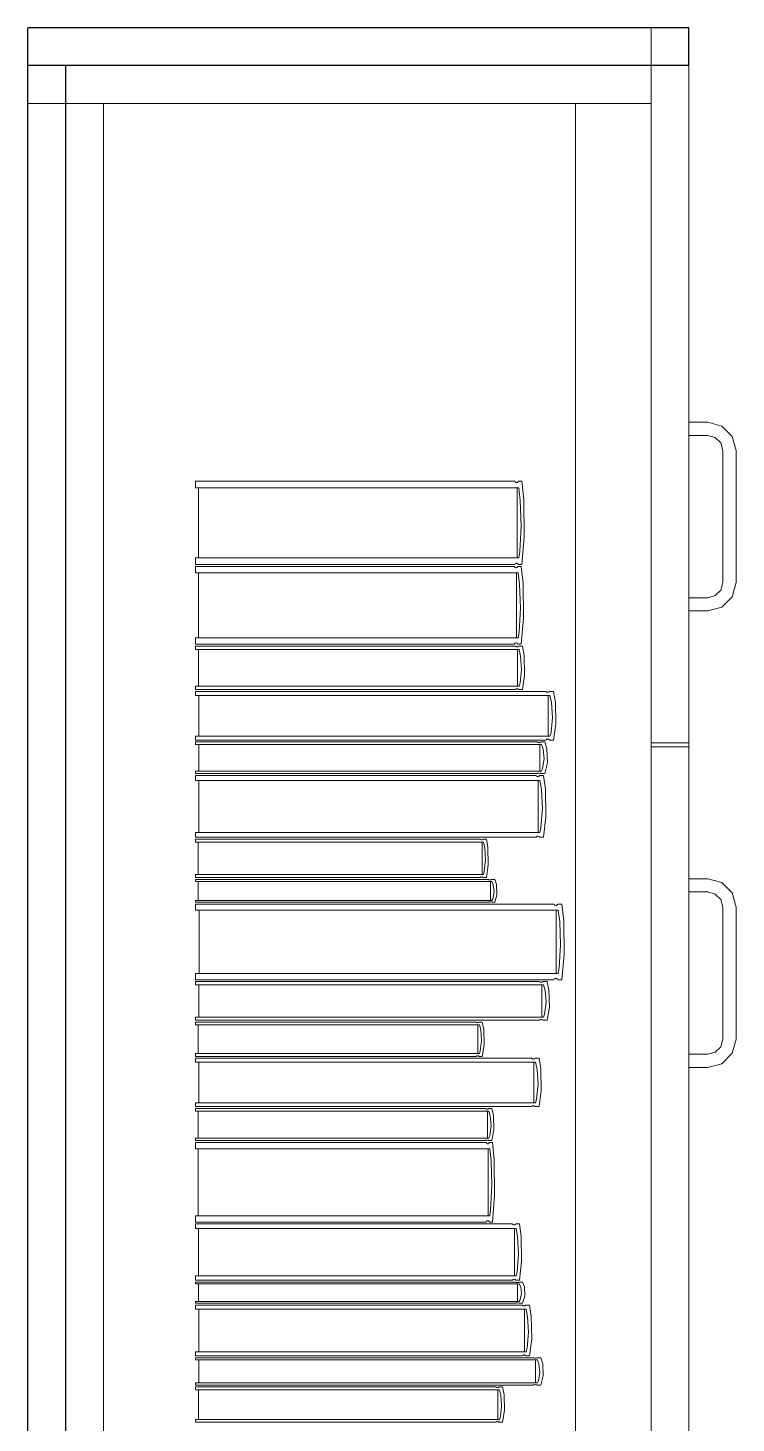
# Model space of a CAD drawing. Header units: inches. Extents: x -38 to 5698, y -33 to 92.
# Drawn here: x 105.671 to 106.046, y 35.761 to 36.5 of the extents above; entities that cross this region are included whole.
import ezdxf

# ---------------------------------------------------------------- set-up
doc = ezdxf.new("R2010")
doc.units = ezdxf.units.IN
doc.header["$MEASUREMENT"] = 0
doc.set_wipeout_variables(frame=1)
doc.linetypes.add('Wipeout_Contour', pattern=[1, 0, -1])
doc.layers.add('Interior - Mobiliario', color=7, linetype='Continuous')

msp = doc.modelspace()

# ---------------------------------------------------------------- linework, layer by layer
at = {"layer": 'Interior - Mobiliario', "color": 175, "linetype": 'Continuous', "lineweight": 13}
for p, q in [((105.69118, 36.48), (106.00118, 36.48)), ((105.69118, 35.02), (105.69118, 36.48)), ((106.00118, 36.48), (106.00118, 35.02)), ((105.71118, 36.46), (105.96118, 36.46)), ((105.71118, 36.46), (105.71118, 35.04)), ((105.96118, 36.46), (106.00118, 36.46)), ((105.96118, 35.04), (105.96118, 36.46)), ((106.00118, 36.46), (106.00118, 35.04)), ((106.03118, 36.291), (106.02118, 36.291)), ((106.02118, 36.291), (106.02118, 36.284)), ((106.03868, 36.28899), (106.03118, 36.291)), ((106.04417, 36.2835), (106.03868, 36.28899)), ((106.02118, 36.284), (106.03118, 36.284)), ((106.03118, 36.284), (106.03518, 36.28293)), ((106.03518, 36.28293), (106.03811, 36.28)), ((106.03811, 36.28), (106.03918, 36.276)), ((106.04618, 36.276), (106.04417, 36.2835)), ((106.03918, 36.276), (106.03918, 36.206)), ((106.04618, 36.206), (106.04618, 36.276)), ((105.75984, 36.25619), (105.75984, 36.25973)), ((105.75984, 36.25973), (105.92901, 36.25973)), ((105.92901, 36.25973), (105.92915, 36.25949)), ((105.92915, 36.25949), (105.92937, 36.25924)), ((105.92937, 36.25924), (105.92961, 36.25907)), ((105.92961, 36.25907), (105.92987, 36.25899)), ((105.92987, 36.25899), (105.93012, 36.259)), ((105.93012, 36.259), (105.93037, 36.2591)), ((105.93037, 36.2591), (105.93061, 36.25929)), ((105.93061, 36.25929), (105.93083, 36.25955)), ((105.93083, 36.25955), (105.93092, 36.25973)), ((105.93092, 36.25973), (105.9328, 36.25973)), ((105.9328, 36.25973), (105.93375, 36.25004)), ((105.93107, 36.25619), (105.75984, 36.25619)), ((105.76157, 36.21908), (105.76157, 36.25619)), ((105.93021, 36.25619), (105.93021, 36.21908)), ((105.93187, 36.24957), (105.93107, 36.25619)), ((105.93231, 36.23597), (105.93187, 36.24957)), ((105.93375, 36.25004), (105.93397, 36.23028)), ((105.93159, 36.22243), (105.93231, 36.23597)), ((105.93397, 36.23028), (105.9328, 36.21554)), ((105.93107, 36.21908), (105.93159, 36.22243)), ((105.75984, 36.21554), (105.75984, 36.21908)), ((105.75984, 36.21908), (105.93107, 36.21908)), ((105.92901, 36.21554), (105.75984, 36.21554)), ((105.75984, 36.21125), (105.75984, 36.21454)), ((105.75984, 36.21454), (105.92867, 36.21454)), ((105.92867, 36.21454), (105.92881, 36.21432)), ((105.92881, 36.21432), (105.92903, 36.21409)), ((105.9291, 36.21571), (105.92901, 36.21554)), ((105.92903, 36.21409), (105.92927, 36.21393)), ((105.92932, 36.21598), (105.9291, 36.21571)), ((105.92927, 36.21393), (105.92952, 36.21385)), ((105.92956, 36.21617), (105.92932, 36.21598)), ((105.92952, 36.21385), (105.92978, 36.21386)), ((105.92981, 36.21627), (105.92956, 36.21617)), ((105.92978, 36.21386), (105.93003, 36.21396)), ((105.93006, 36.21628), (105.92981, 36.21627)), ((105.93003, 36.21396), (105.93027, 36.21413)), ((105.93032, 36.2162), (105.93006, 36.21628)), ((105.93027, 36.21413), (105.93048, 36.21438)), ((105.93056, 36.21603), (105.93032, 36.2162)), ((105.93048, 36.21438), (105.93058, 36.21454)), ((105.93078, 36.21578), (105.93056, 36.21603)), ((105.93058, 36.21454), (105.93246, 36.21454)), ((105.93092, 36.21554), (105.93078, 36.21578)), ((105.9328, 36.21554), (105.93092, 36.21554)), ((105.93246, 36.21454), (105.9334, 36.20551)), ((105.93073, 36.21125), (105.75984, 36.21125)), ((105.76156, 36.17668), (105.76156, 36.21125)), ((105.92987, 36.21125), (105.92987, 36.17668)), ((105.93152, 36.20509), (105.93073, 36.21125)), ((106.03918, 36.206), (106.03811, 36.202)), ((106.04417, 36.1985), (106.04618, 36.206)), ((105.93196, 36.19242), (105.93152, 36.20509)), ((105.9334, 36.20551), (105.93362, 36.18711)), ((106.03518, 36.19907), (106.03118, 36.198)), ((106.03811, 36.202), (106.03518, 36.19907)), ((105.93124, 36.1798), (105.93196, 36.19242)), ((106.03118, 36.198), (106.02118, 36.198)), ((106.02118, 36.198), (106.02118, 36.191)), ((106.03118, 36.191), (106.03868, 36.19301)), ((106.03868, 36.19301), (106.04417, 36.1985)), ((105.93362, 36.18711), (105.93246, 36.17338)), ((106.02118, 36.191), (106.03118, 36.191)), ((105.75984, 36.17338), (105.75984, 36.17668)), ((105.75984, 36.17668), (105.93073, 36.17668)), ((105.93073, 36.17668), (105.93124, 36.1798)), ((105.92867, 36.17338), (105.75984, 36.17338)), ((105.75984, 36.17054), (105.75984, 36.17238)), ((105.75984, 36.17238), (105.92924, 36.17238)), ((105.93131, 36.17054), (105.75984, 36.17054)), ((105.76157, 36.15114), (105.76157, 36.17054)), ((105.92876, 36.17354), (105.92867, 36.17338)), ((105.92898, 36.17379), (105.92876, 36.17354)), ((105.92922, 36.17397), (105.92898, 36.17379)), ((105.92947, 36.17406), (105.92922, 36.17397)), ((105.92924, 36.17238), (105.92939, 36.17226)), ((105.92939, 36.17226), (105.92961, 36.17213)), ((105.92972, 36.17407), (105.92947, 36.17406)), ((105.92961, 36.17213), (105.92985, 36.17204)), ((105.92997, 36.174), (105.92972, 36.17407)), ((105.92985, 36.17204), (105.9301, 36.172)), ((105.93022, 36.17384), (105.92997, 36.174)), ((105.9301, 36.172), (105.93036, 36.172)), ((105.93044, 36.1736), (105.93022, 36.17384)), ((105.93036, 36.172), (105.93061, 36.17206)), ((105.93058, 36.17338), (105.93044, 36.1736)), ((105.93045, 36.17054), (105.93045, 36.15114)), ((105.93246, 36.17338), (105.93058, 36.17338)), ((105.93061, 36.17206), (105.93085, 36.17215)), ((105.93085, 36.17215), (105.93107, 36.17229)), ((105.93107, 36.17229), (105.93116, 36.17238)), ((105.93116, 36.17238), (105.93304, 36.17238)), ((105.93211, 36.16708), (105.93131, 36.17054)), ((105.93304, 36.17238), (105.93399, 36.16732)), ((105.93255, 36.15997), (105.93211, 36.16708)), ((105.93399, 36.16732), (105.93421, 36.15699)), ((105.93183, 36.15289), (105.93255, 36.15997)), ((105.93421, 36.15699), (105.93304, 36.14929)), ((105.75984, 36.14929), (105.75984, 36.15114)), ((105.75984, 36.15114), (105.93131, 36.15114)), ((105.92924, 36.14929), (105.75984, 36.14929)), ((105.75984, 36.14623), (105.75984, 36.14829)), ((105.75984, 36.14829), (105.94537, 36.14829)), ((105.92934, 36.14938), (105.92924, 36.14929)), ((105.92956, 36.14952), (105.92934, 36.14938)), ((105.9298, 36.14962), (105.92956, 36.14952)), ((105.93005, 36.14967), (105.9298, 36.14962)), ((105.9303, 36.14968), (105.93005, 36.14967)), ((105.93055, 36.14963), (105.9303, 36.14968)), ((105.9308, 36.14955), (105.93055, 36.14963)), ((105.93102, 36.14941), (105.9308, 36.14955)), ((105.93116, 36.14929), (105.93102, 36.14941)), ((105.93304, 36.14929), (105.93116, 36.14929)), ((105.93131, 36.15114), (105.93183, 36.15289)), ((105.94537, 36.14829), (105.94553, 36.14815)), ((105.94553, 36.14815), (105.94577, 36.14801)), ((105.94577, 36.14801), (105.94604, 36.14791)), ((105.94604, 36.14791), (105.94632, 36.14786)), ((105.94632, 36.14786), (105.9466, 36.14787)), ((105.9466, 36.14787), (105.94687, 36.14793)), ((105.94687, 36.14793), (105.94713, 36.14803)), ((105.94713, 36.14803), (105.94737, 36.14819)), ((105.94737, 36.14819), (105.94748, 36.14829)), ((105.94748, 36.14829), (105.94954, 36.14829)), ((105.94954, 36.14829), (105.95058, 36.14265)), ((105.94764, 36.14623), (105.75984, 36.14623)), ((105.76174, 36.12461), (105.76174, 36.14623)), ((105.94669, 36.14623), (105.94669, 36.12461)), ((105.94851, 36.14238), (105.94764, 36.14623)), ((105.94899, 36.13445), (105.94851, 36.14238)), ((105.95058, 36.14265), (105.95081, 36.13113)), ((105.9482, 36.12656), (105.94899, 36.13445)), ((105.75984, 36.12255), (105.75984, 36.12461)), ((105.75984, 36.12461), (105.94764, 36.12461)), ((105.94764, 36.12461), (105.9482, 36.12656)), ((105.95081, 36.13113), (105.94954, 36.12255)), ((105.94537, 36.12255), (105.75984, 36.12255)), ((105.75984, 36.12021), (105.75984, 36.12155)), ((105.75984, 36.12155), (105.94093, 36.12155)), ((105.94314, 36.12021), (105.75984, 36.12021)), ((105.76169, 36.10613), (105.76169, 36.12021)), ((105.94093, 36.12155), (105.94108, 36.12146)), ((105.94108, 36.12146), (105.94132, 36.12136)), ((105.94132, 36.12136), (105.94158, 36.1213)), ((105.94158, 36.1213), (105.94185, 36.12127)), ((105.94185, 36.12127), (105.94212, 36.12127)), ((105.94212, 36.12127), (105.94239, 36.12131)), ((105.94222, 36.12021), (105.94222, 36.10613)), ((105.94239, 36.12131), (105.94265, 36.12138)), ((105.94265, 36.12138), (105.94288, 36.12148)), ((105.94288, 36.12148), (105.94298, 36.12155)), ((105.94298, 36.12155), (105.94499, 36.12155)), ((105.94399, 36.1177), (105.94314, 36.12021)), ((105.94447, 36.11254), (105.94399, 36.1177)), ((105.94499, 36.12155), (105.94601, 36.11787)), ((105.94548, 36.12265), (105.94537, 36.12255)), ((105.94572, 36.12281), (105.94548, 36.12265)), ((105.94598, 36.12292), (105.94572, 36.12281)), ((105.94625, 36.12297), (105.94598, 36.12292)), ((105.94601, 36.11787), (105.94624, 36.11038)), ((105.94653, 36.12298), (105.94625, 36.12297)), ((105.94681, 36.12293), (105.94653, 36.12298)), ((105.94707, 36.12283), (105.94681, 36.12293)), ((105.94732, 36.12269), (105.94707, 36.12283)), ((105.94748, 36.12255), (105.94732, 36.12269)), ((105.94954, 36.12255), (105.94748, 36.12255)), ((106.02118, 36.121), (106.00118, 36.121)), ((106.00118, 35.76), (106.00118, 36.119)), ((106.02118, 36.119), (106.00118, 36.119)), ((106.02118, 35.76), (106.02118, 36.119)), ((105.94369, 36.1074), (105.94447, 36.11254)), ((105.94624, 36.11038), (105.94499, 36.10478)), ((105.75984, 36.10478), (105.75984, 36.10613)), ((105.75984, 36.10613), (105.94314, 36.10613)), ((105.94093, 36.10478), (105.75984, 36.10478)), ((105.75984, 36.10116), (105.75984, 36.10378)), ((105.75984, 36.10378), (105.94013, 36.10378)), ((105.94013, 36.10378), (105.94029, 36.10361)), ((105.94029, 36.10361), (105.94052, 36.10342)), ((105.94052, 36.10342), (105.94078, 36.1033)), ((105.94078, 36.1033), (105.94105, 36.10324)), ((105.94103, 36.10485), (105.94093, 36.10478)), ((105.94127, 36.10495), (105.94103, 36.10485)), ((105.94105, 36.10324), (105.94132, 36.10324)), ((105.94152, 36.10502), (105.94127, 36.10495)), ((105.94132, 36.10324), (105.94159, 36.10332)), ((105.94179, 36.10506), (105.94152, 36.10502)), ((105.94159, 36.10332), (105.94184, 36.10346)), ((105.94206, 36.10506), (105.94179, 36.10506)), ((105.94184, 36.10346), (105.94207, 36.10366)), ((105.94233, 36.10503), (105.94206, 36.10506)), ((105.94207, 36.10366), (105.94218, 36.10378)), ((105.94218, 36.10378), (105.94418, 36.10378)), ((105.94259, 36.10497), (105.94233, 36.10503)), ((105.94283, 36.10487), (105.94259, 36.10497)), ((105.94298, 36.10478), (105.94283, 36.10487)), ((105.94499, 36.10478), (105.94298, 36.10478)), ((105.94314, 36.10613), (105.94369, 36.1074)), ((105.94418, 36.10378), (105.94519, 36.09659)), ((105.94234, 36.10116), (105.75984, 36.10116)), ((105.76168, 36.07361), (105.76168, 36.10116)), ((105.94141, 36.10116), (105.94141, 36.07361)), ((105.94318, 36.09625), (105.94234, 36.10116)), ((105.94365, 36.08615), (105.94318, 36.09625)), ((105.94519, 36.09659), (105.94542, 36.08192)), ((105.94288, 36.0761), (105.94365, 36.08615)), ((105.94542, 36.08192), (105.94418, 36.07099)), ((105.75984, 36.07099), (105.75984, 36.07361)), ((105.75984, 36.07361), (105.94234, 36.07361)), ((105.94234, 36.07361), (105.94288, 36.0761)), ((105.94013, 36.07099), (105.75984, 36.07099)), ((105.75984, 36.06836), (105.75984, 36.06999)), ((105.75984, 36.06999), (105.91057, 36.06999)), ((105.91241, 36.06836), (105.75984, 36.06836)), ((105.76138, 36.05124), (105.76138, 36.06836)), ((105.91057, 36.06999), (105.9107, 36.06988)), ((105.9107, 36.06988), (105.9109, 36.06976)), ((105.9109, 36.06976), (105.91111, 36.06968)), ((105.91111, 36.06968), (105.91133, 36.06965)), ((105.91133, 36.06965), (105.91156, 36.06965)), ((105.91156, 36.06965), (105.91178, 36.0697)), ((105.91164, 36.06836), (105.91164, 36.05124)), ((105.91178, 36.0697), (105.912, 36.06978)), ((105.912, 36.06978), (105.91219, 36.06991)), ((105.91219, 36.06991), (105.91228, 36.06999)), ((105.91228, 36.06999), (105.91395, 36.06999)), ((105.91312, 36.0653), (105.91241, 36.06836)), ((105.91395, 36.06999), (105.9148, 36.06552)), ((105.9148, 36.06552), (105.91499, 36.0564)), ((105.94024, 36.07111), (105.94013, 36.07099)), ((105.94047, 36.07131), (105.94024, 36.07111)), ((105.94072, 36.07145), (105.94047, 36.07131)), ((105.94099, 36.07153), (105.94072, 36.07145)), ((105.94126, 36.07153), (105.94099, 36.07153)), ((105.94153, 36.07147), (105.94126, 36.07153)), ((105.94179, 36.07135), (105.94153, 36.07147)), ((105.94202, 36.07116), (105.94179, 36.07135)), ((105.94218, 36.07099), (105.94202, 36.07116)), ((105.94418, 36.07099), (105.94218, 36.07099)), ((105.91287, 36.05278), (105.91351, 36.05903)), ((105.91351, 36.05903), (105.91312, 36.0653)), ((105.75984, 36.04961), (105.75984, 36.05124)), ((105.75984, 36.05124), (105.91241, 36.05124)), ((105.91241, 36.05124), (105.91287, 36.05278)), ((105.91499, 36.0564), (105.91395, 36.04961)), ((105.91057, 36.04961), (105.75984, 36.04961)), ((105.75984, 36.04764), (105.75984, 36.04861)), ((105.75984, 36.04861), (105.91498, 36.04861)), ((105.91688, 36.04764), (105.75984, 36.04764)), ((105.76142, 36.03753), (105.76142, 36.04764)), ((105.91066, 36.04969), (105.91057, 36.04961)), ((105.91085, 36.04981), (105.91066, 36.04969)), ((105.91106, 36.0499), (105.91085, 36.04981)), ((105.91128, 36.04994), (105.91106, 36.0499)), ((105.91151, 36.04995), (105.91128, 36.04994)), ((105.91174, 36.04991), (105.91151, 36.04995)), ((105.91195, 36.04983), (105.91174, 36.04991)), ((105.91215, 36.04972), (105.91195, 36.04983)), ((105.91228, 36.04961), (105.91215, 36.04972)), ((105.91395, 36.04961), (105.91228, 36.04961)), ((105.91498, 36.04861), (105.91511, 36.04854)), ((105.91511, 36.04854), (105.91532, 36.04847)), ((105.91532, 36.04847), (105.91554, 36.04843)), ((105.91554, 36.04843), (105.91577, 36.04841)), ((105.91577, 36.04841), (105.916, 36.04841)), ((105.916, 36.04841), (105.91623, 36.04844)), ((105.91609, 36.04764), (105.91609, 36.03753)), ((105.91623, 36.04844), (105.91645, 36.04849)), ((105.91645, 36.04849), (105.91665, 36.04856)), ((105.91665, 36.04856), (105.91674, 36.04861)), ((105.91674, 36.04861), (105.91846, 36.04861)), ((105.91761, 36.04584), (105.91688, 36.04764)), ((105.91801, 36.04214), (105.91761, 36.04584)), ((105.91846, 36.04861), (105.91933, 36.04597)), ((105.91933, 36.04597), (105.91953, 36.04058)), ((106.02118, 36.049), (106.03118, 36.049)), ((106.02118, 36.042), (106.02118, 36.049)), ((106.03118, 36.049), (106.03868, 36.04699)), ((106.03868, 36.04699), (106.04417, 36.0415)), ((105.75984, 36.03657), (105.75984, 36.03753)), ((105.75984, 36.03753), (105.91688, 36.03753)), ((105.91498, 36.03657), (105.75984, 36.03657)), ((105.91507, 36.03662), (105.91498, 36.03657)), ((105.91527, 36.03669), (105.91507, 36.03662)), ((105.91549, 36.03674), (105.91527, 36.03669)), ((105.91572, 36.03677), (105.91549, 36.03674)), ((105.91595, 36.03677), (105.91572, 36.03677)), ((105.91618, 36.03675), (105.91595, 36.03677)), ((105.9164, 36.0367), (105.91618, 36.03675)), ((105.91661, 36.03663), (105.9164, 36.0367)), ((105.91674, 36.03657), (105.91661, 36.03663)), ((105.91846, 36.03657), (105.91674, 36.03657)), ((105.91688, 36.03753), (105.91735, 36.03844)), ((105.91735, 36.03844), (105.91801, 36.04214)), ((105.91953, 36.04058), (105.91846, 36.03657)), ((106.03118, 36.042), (106.02118, 36.042)), ((106.03518, 36.04093), (106.03118, 36.042)), ((106.03811, 36.038), (106.03518, 36.04093)), ((106.03918, 36.034), (106.03811, 36.038)), ((106.04417, 36.0415), (106.04618, 36.034)), ((105.75984, 36.03236), (105.75984, 36.03557)), ((105.75984, 36.03557), (105.94959, 36.03557)), ((105.95191, 36.03236), (105.75984, 36.03236)), ((105.76178, 35.99872), (105.76178, 36.03236)), ((105.94959, 36.03557), (105.94975, 36.03535)), ((105.94975, 36.03535), (105.95, 36.03512)), ((105.95, 36.03512), (105.95027, 36.03497)), ((105.95027, 36.03497), (105.95055, 36.0349)), ((105.95055, 36.0349), (105.95084, 36.03491)), ((105.95084, 36.03491), (105.95112, 36.035)), ((105.95094, 36.03236), (105.95094, 35.99872)), ((105.95112, 36.035), (105.95139, 36.03517)), ((105.95139, 36.03517), (105.95163, 36.03541)), ((105.95163, 36.03541), (105.95174, 36.03557)), ((105.95174, 36.03557), (105.95385, 36.03557)), ((105.9528, 36.02637), (105.95191, 36.03236)), ((105.95385, 36.03557), (105.95491, 36.02678)), ((106.03918, 35.964), (106.03918, 36.034)), ((106.04618, 36.034), (106.04618, 35.964)), ((105.95329, 36.01404), (105.9528, 36.02637)), ((105.95491, 36.02678), (105.95515, 36.00887)), ((105.95248, 36.00176), (105.95329, 36.01404)), ((105.95515, 36.00887), (105.95385, 35.99551)), ((105.95191, 35.99872), (105.95248, 36.00176)), ((105.75984, 35.99551), (105.75984, 35.99872)), ((105.75984, 35.99872), (105.95191, 35.99872)), ((105.94959, 35.99551), (105.75984, 35.99551)), ((105.75984, 35.99288), (105.75984, 35.99451)), ((105.75984, 35.99451), (105.94199, 35.99451)), ((105.94422, 35.99288), (105.75984, 35.99288)), ((105.7617, 35.9757), (105.7617, 35.99288)), ((105.94199, 35.99451), (105.94214, 35.99441)), ((105.94214, 35.99441), (105.94238, 35.99429)), ((105.94238, 35.99429), (105.94264, 35.99421)), ((105.94264, 35.99421), (105.94292, 35.99417)), ((105.94292, 35.99417), (105.94319, 35.99418)), ((105.94319, 35.99418), (105.94346, 35.99422)), ((105.94328, 35.99288), (105.94328, 35.9757)), ((105.94346, 35.99422), (105.94372, 35.99431)), ((105.94372, 35.99431), (105.94395, 35.99444)), ((105.94395, 35.99444), (105.94405, 35.99451)), ((105.94405, 35.99451), (105.94608, 35.99451)), ((105.94507, 35.98982), (105.94422, 35.99288)), ((105.94608, 35.99451), (105.9471, 35.99003)), ((105.9497, 35.99567), (105.94959, 35.99551)), ((105.94994, 35.99591), (105.9497, 35.99567)), ((105.95021, 35.99608), (105.94994, 35.99591)), ((105.95049, 35.99618), (105.95021, 35.99608)), ((105.95078, 35.99618), (105.95049, 35.99618)), ((105.95106, 35.99611), (105.95078, 35.99618)), ((105.95133, 35.99596), (105.95106, 35.99611)), ((105.95158, 35.99573), (105.95133, 35.99596)), ((105.95174, 35.99551), (105.95158, 35.99573)), ((105.95385, 35.99551), (105.95174, 35.99551)), ((105.94555, 35.98352), (105.94507, 35.98982)), ((105.9471, 35.99003), (105.94733, 35.98088)), ((105.94422, 35.9757), (105.94477, 35.97725)), ((105.94477, 35.97725), (105.94555, 35.98352)), ((105.94733, 35.98088), (105.94608, 35.97407)), ((105.75984, 35.97407), (105.75984, 35.9757)), ((105.75984, 35.9757), (105.94422, 35.9757)), ((105.94199, 35.97407), (105.75984, 35.97407)), ((105.75984, 35.97161), (105.75984, 35.97307)), ((105.75984, 35.97307), (105.90846, 35.97307)), ((105.91027, 35.97161), (105.75984, 35.97161)), ((105.76136, 35.95633), (105.76136, 35.97161)), ((105.90846, 35.97307), (105.90858, 35.97297)), ((105.90858, 35.97297), (105.90878, 35.97286)), ((105.90878, 35.97286), (105.90899, 35.97279)), ((105.90899, 35.97279), (105.90921, 35.97276)), ((105.90921, 35.97276), (105.90943, 35.97277)), ((105.90943, 35.97277), (105.90965, 35.97281)), ((105.90951, 35.97161), (105.90951, 35.95633)), ((105.90965, 35.97281), (105.90986, 35.97288)), ((105.90986, 35.97288), (105.91005, 35.97299)), ((105.91005, 35.97299), (105.91014, 35.97307)), ((105.91014, 35.97307), (105.91179, 35.97307)), ((105.91097, 35.96889), (105.91027, 35.97161)), ((105.91179, 35.97307), (105.91262, 35.96908)), ((105.94209, 35.97414), (105.94199, 35.97407)), ((105.94233, 35.97427), (105.94209, 35.97414)), ((105.94259, 35.97436), (105.94233, 35.97427)), ((105.94285, 35.9744), (105.94259, 35.97436)), ((105.94313, 35.97441), (105.94285, 35.9744)), ((105.9434, 35.97437), (105.94313, 35.97441)), ((105.94366, 35.97429), (105.9434, 35.97437)), ((105.9439, 35.97418), (105.94366, 35.97429)), ((105.94405, 35.97407), (105.9439, 35.97418)), ((105.94608, 35.97407), (105.94405, 35.97407)), ((105.91072, 35.95771), (105.91136, 35.96329)), ((105.91136, 35.96329), (105.91097, 35.96889)), ((105.91262, 35.96908), (105.91281, 35.96094)), ((106.03811, 35.96), (106.03918, 35.964)), ((106.04618, 35.964), (106.04417, 35.9565)), ((105.75984, 35.95487), (105.75984, 35.95633)), ((105.75984, 35.95633), (105.91027, 35.95633)), ((105.90846, 35.95487), (105.75984, 35.95487)), ((105.90854, 35.95494), (105.90846, 35.95487)), ((105.90873, 35.95505), (105.90854, 35.95494)), ((105.90894, 35.95513), (105.90873, 35.95505)), ((105.90916, 35.95517), (105.90894, 35.95513)), ((105.90938, 35.95518), (105.90916, 35.95517)), ((105.90961, 35.95514), (105.90938, 35.95518)), ((105.90982, 35.95507), (105.90961, 35.95514)), ((105.91001, 35.95497), (105.90982, 35.95507)), ((105.91014, 35.95487), (105.91001, 35.95497)), ((105.91179, 35.95487), (105.91014, 35.95487)), ((105.91027, 35.95633), (105.91072, 35.95771)), ((105.91281, 35.96094), (105.91179, 35.95487)), ((106.02118, 35.956), (106.03118, 35.956)), ((106.02118, 35.949), (106.02118, 35.956)), ((106.03118, 35.956), (106.03518, 35.95707)), ((106.03518, 35.95707), (106.03811, 35.96)), ((106.04417, 35.9565), (106.03868, 35.95101)), ((105.75984, 35.95182), (105.75984, 35.95387)), ((105.75984, 35.95387), (105.93783, 35.95387)), ((105.94001, 35.95182), (105.75984, 35.95182)), ((105.76166, 35.93027), (105.76166, 35.95182)), ((105.93783, 35.95387), (105.93798, 35.95373)), ((105.93798, 35.95373), (105.93822, 35.95359)), ((105.93822, 35.95359), (105.93847, 35.95349)), ((105.93847, 35.95349), (105.93873, 35.95344)), ((105.93873, 35.95344), (105.939, 35.95345)), ((105.939, 35.95345), (105.93927, 35.95351)), ((105.9391, 35.95182), (105.9391, 35.93027)), ((105.93927, 35.95351), (105.93952, 35.95362)), ((105.93952, 35.95362), (105.93975, 35.95377)), ((105.93975, 35.95377), (105.93985, 35.95387)), ((105.93985, 35.95387), (105.94183, 35.95387)), ((105.94084, 35.94798), (105.94001, 35.95182)), ((105.9413, 35.94008), (105.94084, 35.94798)), ((105.94183, 35.95387), (105.94282, 35.94825)), ((105.94282, 35.94825), (105.94305, 35.93677)), ((106.03118, 35.949), (106.02118, 35.949)), ((106.03868, 35.95101), (106.03118, 35.949)), ((105.94055, 35.93222), (105.9413, 35.94008)), ((105.94305, 35.93677), (105.94183, 35.92822)), ((105.75984, 35.92822), (105.75984, 35.93027)), ((105.75984, 35.93027), (105.94001, 35.93027)), ((105.93783, 35.92822), (105.75984, 35.92822)), ((105.75984, 35.92586), (105.75984, 35.92722)), ((105.75984, 35.92722), (105.91344, 35.92722)), ((105.91532, 35.92586), (105.75984, 35.92586)), ((105.76141, 35.9116), (105.76141, 35.92586)), ((105.91344, 35.92722), (105.91357, 35.92713)), ((105.91357, 35.92713), (105.91378, 35.92703)), ((105.91378, 35.92703), (105.914, 35.92697)), ((105.914, 35.92697), (105.91422, 35.92693)), ((105.91422, 35.92693), (105.91446, 35.92694)), ((105.91446, 35.92694), (105.91468, 35.92698)), ((105.91454, 35.92586), (105.91454, 35.9116)), ((105.91468, 35.92698), (105.9149, 35.92705)), ((105.9149, 35.92705), (105.9151, 35.92715)), ((105.9151, 35.92715), (105.91518, 35.92722)), ((105.91518, 35.92722), (105.91689, 35.92722)), ((105.91604, 35.92332), (105.91532, 35.92586)), ((105.91689, 35.92722), (105.91775, 35.92349)), ((105.93793, 35.92832), (105.93783, 35.92822)), ((105.93816, 35.92847), (105.93793, 35.92832)), ((105.93841, 35.92858), (105.93816, 35.92847)), ((105.93868, 35.92864), (105.93841, 35.92858)), ((105.93894, 35.92865), (105.93868, 35.92864)), ((105.93921, 35.9286), (105.93894, 35.92865)), ((105.93946, 35.9285), (105.93921, 35.9286)), ((105.9397, 35.92836), (105.93946, 35.9285)), ((105.93985, 35.92822), (105.9397, 35.92836)), ((105.94183, 35.92822), (105.93985, 35.92822)), ((105.94001, 35.93027), (105.94055, 35.93222)), ((105.91579, 35.91288), (105.91644, 35.91809)), ((105.91644, 35.91809), (105.91604, 35.92332)), ((105.91775, 35.92349), (105.91795, 35.9159)), ((105.75984, 35.91024), (105.75984, 35.9116)), ((105.75984, 35.9116), (105.91532, 35.9116)), ((105.91344, 35.91024), (105.75984, 35.91024)), ((105.91353, 35.9103), (105.91344, 35.91024)), ((105.91373, 35.91041), (105.91353, 35.9103)), ((105.91395, 35.91048), (105.91373, 35.91041)), ((105.91417, 35.91052), (105.91395, 35.91048)), ((105.9144, 35.91052), (105.91417, 35.91052)), ((105.91463, 35.91049), (105.9144, 35.91052)), ((105.91485, 35.91043), (105.91463, 35.91049)), ((105.91505, 35.91033), (105.91485, 35.91043)), ((105.91518, 35.91024), (105.91505, 35.91033)), ((105.91689, 35.91024), (105.91518, 35.91024)), ((105.91532, 35.9116), (105.91579, 35.91288)), ((105.91795, 35.9159), (105.91689, 35.91024)), ((105.75984, 35.90586), (105.75984, 35.90924)), ((105.75984, 35.90924), (105.91382, 35.90924)), ((105.9157, 35.90586), (105.75984, 35.90586)), ((105.76141, 35.87042), (105.76141, 35.90586)), ((105.91382, 35.90924), (105.91395, 35.90901)), ((105.91395, 35.90901), (105.91415, 35.90877)), ((105.91415, 35.90877), (105.91437, 35.90861)), ((105.91437, 35.90861), (105.9146, 35.90853)), ((105.9146, 35.90853), (105.91484, 35.90854)), ((105.91484, 35.90854), (105.91506, 35.90864)), ((105.91492, 35.90586), (105.91492, 35.87042)), ((105.91506, 35.90864), (105.91528, 35.90882)), ((105.91528, 35.90882), (105.91548, 35.90907)), ((105.91548, 35.90907), (105.91557, 35.90924)), ((105.91557, 35.90924), (105.91728, 35.90924)), ((105.91643, 35.89954), (105.9157, 35.90586)), ((105.91728, 35.90924), (105.91814, 35.89998)), ((105.91683, 35.88656), (105.91643, 35.89954)), ((105.91814, 35.89998), (105.91833, 35.88111)), ((105.91617, 35.87362), (105.91683, 35.88656)), ((105.91833, 35.88111), (105.91728, 35.86704)), ((105.9157, 35.87042), (105.91617, 35.87362)), ((105.75984, 35.86704), (105.75984, 35.87042)), ((105.75984, 35.87042), (105.9157, 35.87042)), ((105.91382, 35.86704), (105.75984, 35.86704)), ((105.75984, 35.86366), (105.75984, 35.86604)), ((105.75984, 35.86604), (105.92767, 35.86604)), ((105.91391, 35.86721), (105.91382, 35.86704)), ((105.91411, 35.86746), (105.91391, 35.86721)), ((105.91432, 35.86764), (105.91411, 35.86746)), ((105.91455, 35.86774), (105.91432, 35.86764)), ((105.91478, 35.86775), (105.91455, 35.86774)), ((105.91501, 35.86767), (105.91478, 35.86775)), ((105.91523, 35.86751), (105.91501, 35.86767)), ((105.91544, 35.86727), (105.91523, 35.86751)), ((105.91557, 35.86704), (105.91544, 35.86727)), ((105.91728, 35.86704), (105.91557, 35.86704)), ((105.92767, 35.86604), (105.92781, 35.86588)), ((105.92781, 35.86588), (105.92803, 35.86571)), ((105.92926, 35.86575), (105.92948, 35.86593)), ((105.92948, 35.86593), (105.92957, 35.86604)), ((105.92957, 35.86604), (105.93144, 35.86604)), ((105.93144, 35.86604), (105.93238, 35.8595)), ((105.92972, 35.86366), (105.75984, 35.86366)), ((105.76155, 35.8386), (105.76155, 35.86366)), ((105.92803, 35.86571), (105.92827, 35.8656)), ((105.92827, 35.8656), (105.92852, 35.86554)), ((105.92852, 35.86554), (105.92877, 35.86555)), ((105.92877, 35.86555), (105.92902, 35.86562)), ((105.92886, 35.86366), (105.92886, 35.8386)), ((105.92902, 35.86562), (105.92926, 35.86575)), ((105.93051, 35.85919), (105.92972, 35.86366)), ((105.93095, 35.85001), (105.93051, 35.85919)), ((105.93238, 35.8595), (105.93259, 35.84616)), ((105.93023, 35.84086), (105.93095, 35.85001)), ((105.93259, 35.84616), (105.93144, 35.83621)), ((105.75984, 35.83621), (105.75984, 35.8386)), ((105.75984, 35.8386), (105.92972, 35.8386)), ((105.92767, 35.83621), (105.75984, 35.83621)), ((105.92777, 35.83632), (105.92767, 35.83621)), ((105.92798, 35.83651), (105.92777, 35.83632)), ((105.92822, 35.83663), (105.92798, 35.83651)), ((105.92847, 35.8367), (105.92822, 35.83663)), ((105.92872, 35.83671), (105.92847, 35.8367)), ((105.92897, 35.83665), (105.92872, 35.83671)), ((105.92921, 35.83654), (105.92897, 35.83665)), ((105.92943, 35.83637), (105.92921, 35.83654)), ((105.92957, 35.83621), (105.92943, 35.83637)), ((105.93144, 35.83621), (105.92957, 35.83621)), ((105.92972, 35.8386), (105.93023, 35.84086)), ((105.75984, 35.83432), (105.75984, 35.83521)), ((105.75984, 35.83521), (105.92931, 35.83521)), ((105.93138, 35.83432), (105.75984, 35.83432)), ((105.76157, 35.82498), (105.76157, 35.83432)), ((105.92931, 35.83521), (105.92945, 35.83515)), ((105.92945, 35.83515), (105.92967, 35.83509)), ((105.92967, 35.83509), (105.92991, 35.83504)), ((105.92991, 35.83504), (105.93017, 35.83502)), ((105.93017, 35.83502), (105.93042, 35.83503)), ((105.93042, 35.83503), (105.93067, 35.83505)), ((105.93051, 35.83432), (105.93051, 35.82498)), ((105.93067, 35.83505), (105.93091, 35.8351)), ((105.93091, 35.8351), (105.93113, 35.83517)), ((105.93113, 35.83517), (105.93123, 35.83521)), ((105.93123, 35.83521), (105.93311, 35.83521)), ((105.93217, 35.83266), (105.93138, 35.83432)), ((105.93189, 35.82583), (105.93261, 35.82923)), ((105.93261, 35.82923), (105.93217, 35.83266)), ((105.93311, 35.83521), (105.93406, 35.83277)), ((105.93406, 35.83277), (105.93427, 35.8278)), ((105.75984, 35.82409), (105.75984, 35.82498)), ((105.75984, 35.82498), (105.93138, 35.82498)), ((105.92931, 35.82409), (105.75984, 35.82409)), ((105.75984, 35.82094), (105.75984, 35.82309)), ((105.75984, 35.82309), (105.93288, 35.82309)), ((105.9294, 35.82414), (105.92931, 35.82409)), ((105.92962, 35.82421), (105.9294, 35.82414)), ((105.92986, 35.82425), (105.92962, 35.82421)), ((105.93011, 35.82428), (105.92986, 35.82425)), ((105.93037, 35.82428), (105.93011, 35.82428)), ((105.93062, 35.82426), (105.93037, 35.82428)), ((105.93086, 35.82422), (105.93062, 35.82426)), ((105.93108, 35.82415), (105.93086, 35.82422)), ((105.93123, 35.82409), (105.93108, 35.82415)), ((105.93311, 35.82409), (105.93123, 35.82409)), ((105.93138, 35.82498), (105.93189, 35.82583)), ((105.93288, 35.82309), (105.93302, 35.82295)), ((105.93302, 35.82295), (105.93325, 35.8228)), ((105.93427, 35.8278), (105.93311, 35.82409)), ((105.93325, 35.8228), (105.9335, 35.82269)), ((105.9335, 35.82269), (105.93375, 35.82264)), ((105.93375, 35.82264), (105.93401, 35.82265)), ((105.93401, 35.82265), (105.93427, 35.82271)), ((105.93427, 35.82271), (105.93451, 35.82283)), ((105.93451, 35.82283), (105.93474, 35.82299)), ((105.93474, 35.82299), (105.93484, 35.82309)), ((105.93484, 35.82309), (105.93676, 35.82309)), ((105.93676, 35.82309), (105.93773, 35.81719)), ((105.93499, 35.82094), (105.75984, 35.82094)), ((105.76161, 35.82094), (105.9341, 35.82094)), ((105.76161, 35.79832), (105.76161, 35.82094)), ((105.9341, 35.82094), (105.9341, 35.79832)), ((105.9358, 35.81691), (105.93499, 35.82094)), ((105.93625, 35.80862), (105.9358, 35.81691)), ((105.93773, 35.81719), (105.93795, 35.80515)), ((105.93551, 35.80036), (105.93625, 35.80862)), ((105.93499, 35.79832), (105.93551, 35.80036)), ((105.93795, 35.80515), (105.93676, 35.79617)), ((105.75984, 35.79617), (105.75984, 35.79832)), ((105.75984, 35.79832), (105.93499, 35.79832)), ((105.93288, 35.79617), (105.75984, 35.79617)), ((105.75984, 35.794), (105.75984, 35.79517)), ((105.75984, 35.79517), (105.93875, 35.79517)), ((105.94094, 35.794), (105.75984, 35.794)), ((105.9341, 35.79832), (105.76161, 35.79832)), ((105.76167, 35.78181), (105.76167, 35.794)), ((105.93297, 35.79627), (105.93288, 35.79617)), ((105.9332, 35.79643), (105.93297, 35.79627)), ((105.93344, 35.79655), (105.9332, 35.79643)), ((105.9337, 35.79661), (105.93344, 35.79655)), ((105.93396, 35.79662), (105.9337, 35.79661)), ((105.93421, 35.79657), (105.93396, 35.79662)), ((105.93446, 35.79646), (105.93421, 35.79657)), ((105.93469, 35.79631), (105.93446, 35.79646)), ((105.93484, 35.79617), (105.93469, 35.79631)), ((105.93676, 35.79617), (105.93484, 35.79617)), ((105.93875, 35.79517), (105.9389, 35.79509)), ((105.9389, 35.79509), (105.93914, 35.79501)), ((105.93914, 35.79501), (105.93939, 35.79495)), ((105.93939, 35.79495), (105.93966, 35.79492)), ((105.93966, 35.79492), (105.93993, 35.79493)), ((105.93993, 35.79493), (105.9402, 35.79496)), ((105.94002, 35.794), (105.94002, 35.78181)), ((105.9402, 35.79496), (105.94045, 35.79502)), ((105.94045, 35.79502), (105.94068, 35.79511)), ((105.94068, 35.79511), (105.94078, 35.79517)), ((105.94078, 35.79517), (105.94277, 35.79517)), ((105.94178, 35.79183), (105.94094, 35.794)), ((105.94224, 35.78736), (105.94178, 35.79183)), ((105.94277, 35.79517), (105.94377, 35.79198)), ((105.94377, 35.79198), (105.944, 35.78549)), ((105.94148, 35.78291), (105.94224, 35.78736)), ((105.944, 35.78549), (105.94277, 35.78065)), ((105.75984, 35.78065), (105.75984, 35.78181)), ((105.75984, 35.78181), (105.94094, 35.78181)), ((105.93875, 35.78065), (105.75984, 35.78065)), ((105.75984, 35.77816), (105.75984, 35.77965)), ((105.75984, 35.77965), (105.91895, 35.77965)), ((105.92089, 35.77816), (105.75984, 35.77816)), ((105.76147, 35.76249), (105.76147, 35.77816)), ((105.91895, 35.77965), (105.91908, 35.77955)), ((105.91908, 35.77955), (105.91929, 35.77944)), ((105.91929, 35.77944), (105.91952, 35.77937)), ((105.91952, 35.77937), (105.91976, 35.77934)), ((105.91976, 35.77934), (105.92, 35.77934)), ((105.92, 35.77934), (105.92023, 35.77938)), ((105.92008, 35.77816), (105.92008, 35.76249)), ((105.92023, 35.77938), (105.92045, 35.77946)), ((105.92045, 35.77946), (105.92066, 35.77957)), ((105.92066, 35.77957), (105.92075, 35.77965)), ((105.92075, 35.77965), (105.92252, 35.77965)), ((105.92164, 35.77536), (105.92089, 35.77816)), ((105.92252, 35.77965), (105.92341, 35.77556)), ((105.93886, 35.7807), (105.93875, 35.78065)), ((105.93909, 35.78079), (105.93886, 35.7807)), ((105.93934, 35.78085), (105.93909, 35.78079)), ((105.9396, 35.78089), (105.93934, 35.78085)), ((105.93987, 35.78089), (105.9396, 35.78089)), ((105.94014, 35.78086), (105.93987, 35.78089)), ((105.94039, 35.78081), (105.94014, 35.78086)), ((105.94063, 35.78072), (105.94039, 35.78081)), ((105.94078, 35.78065), (105.94063, 35.78072)), ((105.94277, 35.78065), (105.94078, 35.78065)), ((105.94094, 35.78181), (105.94148, 35.78291)), ((105.92137, 35.76391), (105.92205, 35.76962)), ((105.92205, 35.76962), (105.92164, 35.77536)), ((105.92341, 35.77556), (105.92361, 35.76722)), ((105.75984, 35.761), (105.75984, 35.76249)), ((105.75984, 35.76249), (105.92089, 35.76249)), ((105.92089, 35.76249), (105.92137, 35.76391)), ((105.92361, 35.76722), (105.92252, 35.761)), ((105.91895, 35.761), (105.75984, 35.761)), ((105.91904, 35.76107), (105.91895, 35.761)), ((105.91924, 35.76119), (105.91904, 35.76107)), ((105.91947, 35.76126), (105.91924, 35.76119)), ((105.9197, 35.76131), (105.91947, 35.76126)), ((105.91994, 35.76131), (105.9197, 35.76131)), ((105.92018, 35.76128), (105.91994, 35.76131)), ((105.92041, 35.76121), (105.92018, 35.76128)), ((105.92062, 35.7611), (105.92041, 35.76121)), ((105.92075, 35.761), (105.92062, 35.7611)), ((105.92252, 35.761), (105.92075, 35.761))]:
    msp.add_line(p, q, dxfattribs=at)

# ---------------------------------------------------------------- next in the draw order: wipeouts: each hides what was drawn before it
at = {"color": 254, "linetype": 'Wipeout_Contour', "lineweight": 0, "ltscale": 3272.088853}
msp.add_wipeout([(105.69118, 36.48), (105.67118, 36.48), (105.67118, 35.02), (105.69118, 35.02)], dxfattribs=at).dxf.layer = 'Interior - Mobiliario'

# ---------------------------------------------------------------- next in the draw order: linework, layer by layer
at = {"layer": 'Interior - Mobiliario', "color": 175, "linetype": 'Continuous', "lineweight": 30}
for p, q in [((105.67118, 35.02), (105.67118, 36.48)), ((105.69118, 36.48), (105.67118, 36.48)), ((105.69118, 35.02), (105.69118, 36.48))]:
    msp.add_line(p, q, dxfattribs=at)
at = {"layer": 'Interior - Mobiliario', "color": 175, "linetype": 'Continuous', "lineweight": 13}
for p, q in [((105.67118, 36.48), (105.69118, 36.48)), ((105.67118, 35.02), (105.67118, 36.48)), ((105.69118, 36.48), (105.69118, 35.02)), ((105.67118, 36.46), (105.71118, 36.46)), ((105.67118, 35.04), (105.67118, 36.46))]:
    msp.add_line(p, q, dxfattribs=at)

# ---------------------------------------------------------------- next in the draw order: wipeouts: each hides what was drawn before it
at = {"color": 254, "linetype": 'Wipeout_Contour', "lineweight": 0, "ltscale": 3272.877652}
msp.add_wipeout([(106.02118, 36.5), (105.67118, 36.5), (105.67118, 36.48), (106.02118, 36.48)], dxfattribs=at).dxf.layer = 'Interior - Mobiliario'

# ---------------------------------------------------------------- next in the draw order: linework, layer by layer
at = {"layer": 'Interior - Mobiliario', "color": 175, "linetype": 'Continuous', "lineweight": 30}
for p, q in [((105.67118, 36.48), (105.67118, 36.5)), ((106.02118, 36.5), (105.67118, 36.5)), ((106.02118, 36.48), (106.02118, 36.5)), ((106.02118, 36.48), (105.67118, 36.48))]:
    msp.add_line(p, q, dxfattribs=at)
at = {"layer": 'Interior - Mobiliario', "color": 175, "linetype": 'Continuous', "lineweight": 13}
for p, q in [((105.67118, 36.5), (106.02118, 36.5)), ((105.67118, 36.48), (105.67118, 36.5)), ((105.67118, 36.5), (106.00118, 36.5)), ((105.67118, 36.46), (105.67118, 36.5)), ((106.02118, 36.5), (105.67118, 36.5)), ((105.67118, 36.5), (105.67118, 35)), ((106.00118, 36.5), (106.00118, 36.46)), ((106.02118, 36.5), (106.02118, 36.48)), ((106.02118, 35), (106.02118, 36.5)), ((106.02118, 36.48), (105.67118, 36.48)), ((105.67118, 36.48), (106.02118, 36.48)), ((105.67118, 35.02), (105.67118, 36.48)), ((105.69118, 36.48), (106.02118, 36.48)), ((105.69118, 35.02), (105.69118, 36.48)), ((105.69118, 36.48), (106.00118, 36.48)), ((105.69118, 35.02), (105.69118, 36.48)), ((105.69118, 36.48), (106.00118, 36.48)), ((105.69118, 35.02), (105.69118, 36.48)), ((106.00118, 36.48), (106.00118, 35.02)), ((106.00118, 36.48), (106.00118, 35.02)), ((106.00118, 36.48), (106.00118, 36.121)), ((106.02118, 36.48), (106.00118, 36.48)), ((106.02118, 36.48), (106.02118, 35.02)), ((106.02118, 36.48), (106.02118, 35.02)), ((106.02118, 36.48), (106.02118, 36.121))]:
    msp.add_line(p, q, dxfattribs=at)

doc.saveas('drawing.dxf')
